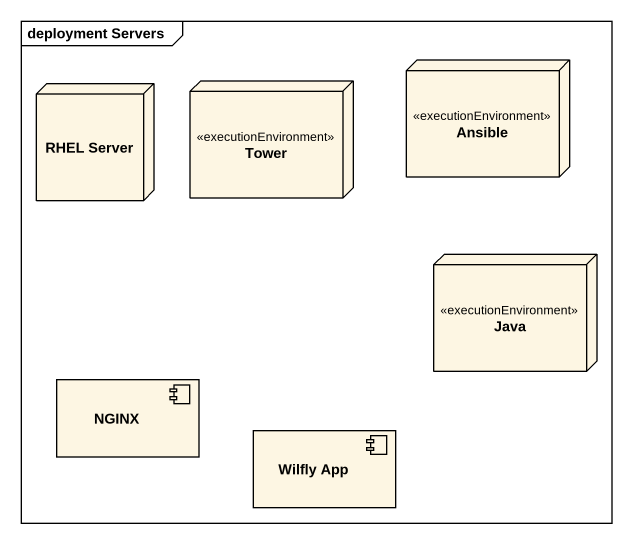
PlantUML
@startuml
mainframe deployment Servers
node "RHEL Server" as RHEL_Server
node Tower <<executionEnvironment>>
node Ansible <<executionEnvironment>>
node Java <<executionEnvironment>>
component NGINX
component "Wilfly App" as Wilfly_App
@enduml
